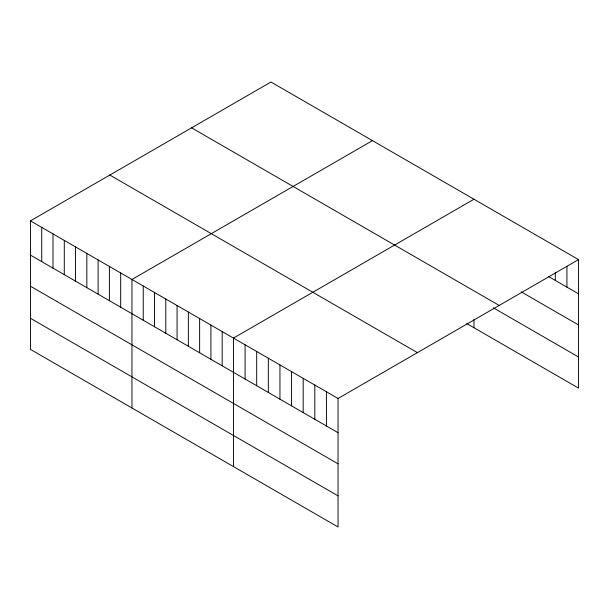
<?xml version="1.0" encoding="UTF-8"?>
<svg xmlns="http://www.w3.org/2000/svg" width="609" height="609" viewBox="0 0 609 609"><rect width="100%" height="100%" fill="white"/><g stroke="black" fill="none" stroke-linecap="round" stroke-linejoin="round"><path stroke-width="0.91" d="M30.45 220.877L338.041 398.469L338.041 526.975L30.45 349.391L30.45 220.877L270.959 82.025L578.55 259.609L578.55 388.123L466.715 323.554M372.464 140.626L131.955 279.485L131.955 407.992M473.969 199.234L233.46 338.086L233.46 466.593M338.041 398.469L578.55 259.609M548.336 276.402L578.55 293.842M521.22 291.856L578.55 324.955M191.591 127.844L499.182 305.436M493.336 307.811L578.55 357.011M109.818 175.057L417.409 352.641M30.45 255.11L338.041 432.702M30.45 286.222L338.041 463.814M30.45 318.279L338.041 495.863M566.933 266.217L566.933 287.136M555.309 272.817L555.309 280.429M473.969 319.253L473.969 327.741M326.424 391.754L326.424 425.988M314.807 385.048L314.807 419.281M303.183 378.341L303.183 412.575M291.566 371.635L291.566 405.868M279.942 364.92L279.942 399.154M268.325 358.214L268.325 392.447M256.701 351.507L256.701 385.741M245.084 344.793L245.084 379.026M222.186 331.578L222.186 365.811M210.904 325.061L210.904 359.295M199.63 318.553L199.63 352.786M188.348 312.044L188.348 346.277M177.067 305.528L177.067 339.761M165.793 299.019L165.793 333.252M154.511 292.503L154.511 326.736M143.237 285.994L143.237 320.227M120.681 272.969L120.681 307.202M109.399 266.46L109.399 300.694M98.118 259.952L98.118 294.177M86.843 253.435L86.843 287.669M75.562 246.927L75.562 281.16M64.288 240.41L64.288 274.644M53.006 233.902L53.006 268.135M41.732 227.393L41.732 261.626"/></g></svg>
